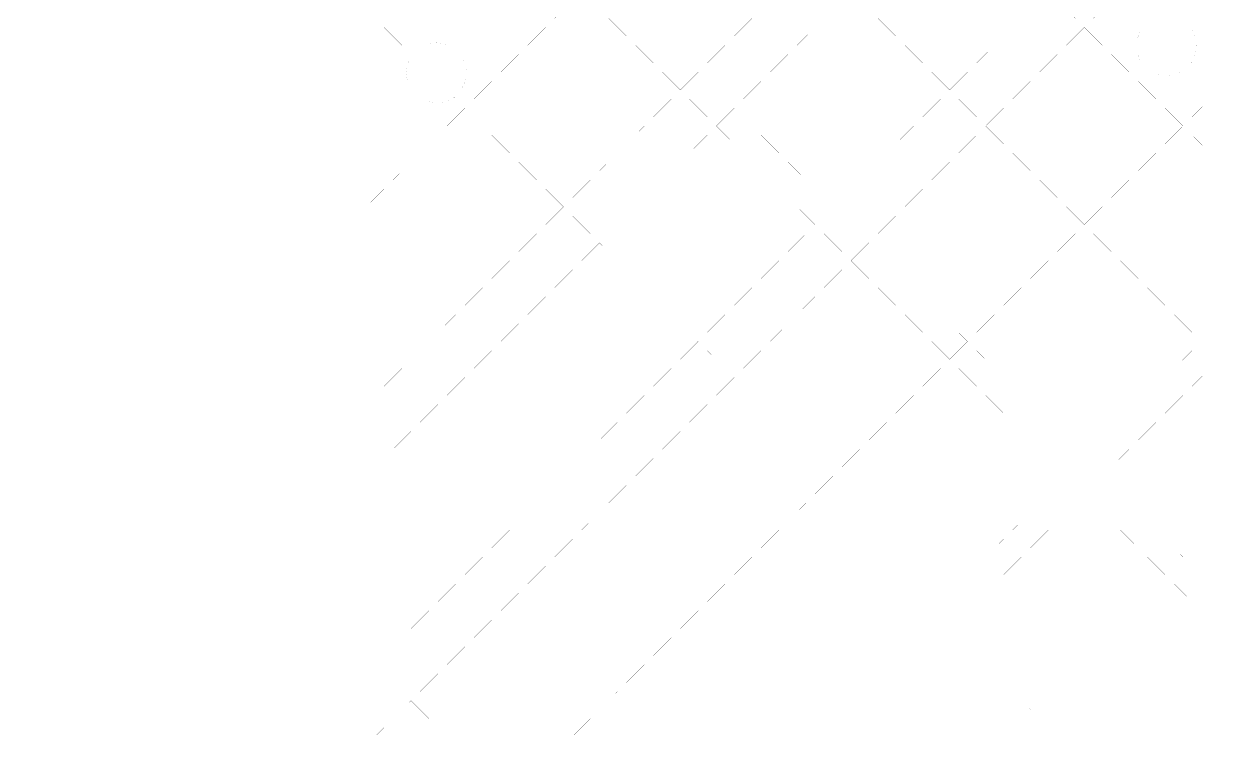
# Model space of a CAD drawing. Extents: x 726 to 4465, y 139 to 737.
# Drawn here: x 4082.4 to 4139.5, y 603.3 to 637.1 of the extents above; entities that cross this region are included whole.
import ezdxf

# ---------------------------------------------------------------- set-up
doc = ezdxf.new("R2010")
doc.units = 0
doc.layers.add('b_area', color=6, linetype='Continuous')
doc.layers.add('c_area', color=5, linetype='Continuous')

# ---------------------------------------------------------------- blocks, each defined once
blk = doc.blocks.new('PAD_R5')
at = {"layer": 'c_area', "const_width": 0.5}
blk.add_lwpolyline([(0.25, 0, 1), (-0.25, 0, 1)], format="xyb", close=True, dxfattribs=at)

msp = doc.modelspace()

# ---------------------------------------------------------------- linework, layer by layer
at = {"layer": 'b_area', "const_width": 0.0008}
for points in [[(4082.37, 603.304), (4082.37, 674.425), (4184.868, 674.425), (4184.868, 603.304), (4082.37, 603.304), (4082.37, 674.425), (4093.325, 674.425), (4093.325, 603.304)], [(4094.14, 603.304), (4094.14, 674.425), (4094.749, 674.425), (4094.749, 603.304)], [(4095.359, 603.304), (4095.359, 674.425), (4095.968, 674.425), (4095.968, 603.304)], [(4096.58, 603.304), (4096.58, 674.425), (4097.19, 674.425), (4097.19, 603.304)], [(4099.891, 637.329), (4100.74, 636.481), (4101.588, 637.329), (4100.74, 638.177)], [(4102.45, 637.329), (4103.297, 636.482), (4104.144, 637.329), (4103.297, 638.176)], [(4105.006, 637.329), (4105.854, 636.481), (4106.702, 637.329), (4105.854, 638.177)], [(4107.564, 637.329), (4108.412, 636.481), (4109.26, 637.329), (4108.412, 638.177)], [(4110.123, 637.329), (4110.97, 636.482), (4111.817, 637.329), (4110.97, 638.176)], [(4112.679, 637.329), (4113.527, 636.481), (4114.375, 637.329), (4113.527, 638.177)], [(4115.237, 637.329), (4116.085, 636.481), (4116.933, 637.329), (4116.085, 638.177)], [(4117.795, 637.329), (4118.642, 636.482), (4119.49, 637.329), (4118.642, 638.176)], [(4120.352, 637.329), (4121.2, 636.481), (4122.048, 637.329), (4121.2, 638.177)], [(4122.91, 637.329), (4123.757, 636.482), (4124.605, 637.33), (4123.758, 638.177)], [(4125.467, 637.33), (4126.315, 636.482), (4127.162, 637.329), (4126.314, 638.177)], [(4128.024, 637.329), (4128.873, 636.481), (4129.721, 637.329), (4128.873, 638.177)], [(4130.583, 637.329), (4131.43, 636.482), (4132.278, 637.33), (4131.431, 638.177)], [(4133.14, 637.33), (4133.988, 636.482), (4134.835, 637.329), (4133.987, 638.177)], [(4098.819, 635.843), (4099.46, 635.202), (4100.308, 636.05), (4099.46, 636.898), (4098.819, 636.257)], [(4103.728, 636.051), (4104.576, 635.203), (4105.423, 636.05), (4104.575, 636.898)], [(4106.285, 636.05), (4107.133, 635.202), (4107.981, 636.05), (4107.133, 636.898)], [(4108.843, 636.05), (4109.69, 635.203), (4110.539, 636.051), (4109.691, 636.898)], [(4111.401, 636.051), (4112.249, 635.203), (4113.096, 636.05), (4112.248, 636.898)], [(4113.958, 636.05), (4114.806, 635.202), (4115.654, 636.05), (4114.806, 636.898)], [(4116.516, 636.05), (4117.363, 635.203), (4118.211, 636.051), (4117.364, 636.898)], [(4119.073, 636.051), (4119.922, 635.203), (4120.769, 636.05), (4119.921, 636.898)], [(4121.631, 636.05), (4122.478, 635.203), (4123.326, 636.051), (4122.479, 636.898)], [(4124.188, 636.051), (4125.036, 635.203), (4125.884, 636.051), (4125.036, 636.899)], [(4126.746, 636.051), (4127.594, 635.203), (4128.442, 636.05), (4127.593, 636.898)], [(4129.304, 636.05), (4130.151, 635.203), (4130.999, 636.051), (4130.152, 636.898)], [(4131.861, 636.051), (4132.709, 635.203), (4133.557, 636.051), (4132.709, 636.899)], [(4105.007, 634.772), (4105.855, 633.924), (4106.702, 634.771), (4105.854, 635.619)], [(4107.564, 634.771), (4108.411, 633.924), (4109.259, 634.772), (4108.412, 635.619)], [(4110.122, 634.772), (4110.97, 633.924), (4111.818, 634.772), (4110.97, 635.62)], [(4112.68, 634.772), (4113.528, 633.924), (4114.375, 634.771), (4113.527, 635.619)], [(4115.237, 634.771), (4116.084, 633.924), (4116.932, 634.772), (4116.085, 635.619)], [(4117.794, 634.772), (4118.642, 633.924), (4119.491, 634.772), (4118.642, 635.62)], [(4120.353, 634.772), (4121.2, 633.925), (4122.047, 634.772), (4121.2, 635.619)], [(4122.909, 634.772), (4123.757, 633.924), (4124.605, 634.772), (4123.757, 635.62)], [(4125.467, 634.772), (4126.315, 633.924), (4127.163, 634.772), (4126.315, 635.62)], [(4128.025, 634.772), (4128.873, 633.925), (4129.72, 634.772), (4128.873, 635.619)], [(4130.582, 634.772), (4131.43, 633.924), (4132.278, 634.772), (4131.43, 635.62)], [(4133.14, 634.772), (4133.988, 633.924), (4134.836, 634.772), (4133.988, 635.62)], [(4098.819, 633.287), (4099.46, 632.646), (4100.307, 633.493), (4099.46, 634.34), (4098.819, 633.699)], [(4103.728, 633.493), (4104.576, 632.645), (4105.424, 633.493), (4104.576, 634.341)], [(4106.286, 633.493), (4107.133, 632.646), (4107.98, 633.493), (4107.133, 634.34)], [(4108.842, 633.493), (4109.69, 632.645), (4110.539, 633.493), (4109.69, 634.341)], [(4111.401, 633.493), (4112.249, 632.645), (4113.097, 633.493), (4112.249, 634.341)], [(4113.959, 633.493), (4114.806, 632.646), (4115.653, 633.493), (4114.806, 634.34)], [(4116.515, 633.493), (4117.363, 632.645), (4118.211, 633.493), (4117.363, 634.341)], [(4119.073, 633.493), (4119.921, 632.646), (4120.769, 633.494), (4119.922, 634.341)], [(4121.631, 633.494), (4122.479, 632.646), (4123.326, 633.493), (4122.478, 634.341)], [(4124.188, 633.493), (4125.036, 632.645), (4125.884, 633.493), (4125.036, 634.341)], [(4126.746, 633.493), (4127.593, 632.646), (4128.442, 633.494), (4127.594, 634.341)], [(4129.304, 633.494), (4130.152, 632.646), (4130.999, 633.493), (4130.151, 634.341)], [(4131.861, 633.493), (4132.709, 632.645), (4133.557, 633.493), (4132.709, 634.341)], [(4134.419, 633.493), (4135.266, 632.646), (4136.114, 633.494), (4135.267, 634.341)], [(4136.976, 633.494), (4137.825, 632.646), (4138.305, 633.126), (4138.305, 633.859), (4137.824, 634.341)], [(4099.891, 632.215), (4100.74, 631.366), (4101.587, 632.214), (4100.738, 633.062)], [(4102.449, 632.214), (4103.297, 631.365), (4104.145, 632.214), (4103.297, 633.062)], [(4105.007, 632.214), (4105.854, 631.366), (4106.702, 632.215), (4105.855, 633.062)], [(4107.564, 632.215), (4108.412, 631.366), (4109.259, 632.214), (4108.411, 633.062)], [(4110.122, 632.214), (4110.97, 631.365), (4111.818, 632.214), (4110.97, 633.062)], [(4112.68, 632.214), (4113.527, 631.366), (4114.375, 632.215), (4113.528, 633.062)], [(4115.237, 632.215), (4116.085, 631.366), (4116.932, 632.214), (4116.084, 633.062)], [(4117.794, 632.214), (4118.641, 631.366), (4119.49, 632.215), (4118.642, 633.062)], [(4120.352, 632.215), (4121.2, 631.366), (4122.048, 632.215), (4121.2, 633.063)], [(4122.91, 632.215), (4123.758, 631.366), (4124.605, 632.214), (4123.757, 633.062)], [(4125.467, 632.214), (4126.314, 631.366), (4127.162, 632.215), (4126.315, 633.062)], [(4128.024, 632.215), (4128.873, 631.366), (4129.721, 632.215), (4128.873, 633.063)], [(4130.583, 632.215), (4131.431, 631.366), (4132.278, 632.214), (4131.43, 633.062)], [(4133.14, 632.214), (4133.987, 631.366), (4134.835, 632.215), (4133.988, 633.062)], [(4135.697, 632.215), (4136.545, 631.366), (4137.393, 632.215), (4136.545, 633.063)], [(4098.819, 630.728), (4099.46, 630.087), (4100.308, 630.935), (4099.46, 631.784), (4098.819, 631.142)], [(4101.171, 630.935), (4102.019, 630.087), (4102.866, 630.934), (4102.018, 631.782)], [(4103.728, 630.934), (4104.575, 630.087), (4105.423, 630.935), (4104.576, 631.782)], [(4106.285, 630.935), (4107.133, 630.087), (4107.981, 630.935), (4107.133, 631.784)], [(4108.843, 630.935), (4109.691, 630.087), (4110.539, 630.934), (4109.69, 631.782)], [(4111.401, 630.934), (4112.248, 630.087), (4113.096, 630.935), (4112.249, 631.782)], [(4113.958, 630.935), (4114.806, 630.087), (4115.654, 630.935), (4114.806, 631.784)], [(4116.516, 630.935), (4117.363, 630.088), (4118.21, 630.935), (4117.363, 631.782)], [(4119.072, 630.935), (4119.921, 630.087), (4120.769, 630.935), (4119.921, 631.784)], [(4121.631, 630.935), (4122.479, 630.087), (4123.327, 630.935), (4122.479, 631.784)], [(4124.189, 630.935), (4125.036, 630.088), (4125.883, 630.935), (4125.036, 631.782)], [(4126.745, 630.935), (4127.593, 630.087), (4128.442, 630.935), (4127.593, 631.784)], [(4129.304, 630.935), (4130.152, 630.087), (4131, 630.935), (4130.152, 631.784)], [(4131.862, 630.935), (4132.709, 630.088), (4133.556, 630.935), (4132.709, 631.782)], [(4134.418, 630.935), (4135.266, 630.087), (4136.114, 630.935), (4135.266, 631.784)], [(4136.976, 630.935), (4137.825, 630.087), (4138.305, 630.568), (4138.305, 631.303), (4137.825, 631.784)], [(4099.891, 629.656), (4100.74, 628.808), (4101.588, 629.656), (4100.74, 630.504)], [(4102.45, 629.656), (4103.297, 628.809), (4104.144, 629.656), (4103.297, 630.503)], [(4105.006, 629.656), (4105.854, 628.808), (4106.702, 629.656), (4105.854, 630.504)], [(4107.564, 629.656), (4108.412, 628.808), (4109.26, 629.656), (4108.412, 630.504)], [(4110.123, 629.656), (4110.97, 628.809), (4111.817, 629.656), (4110.97, 630.503)], [(4112.679, 629.656), (4113.527, 628.808), (4114.375, 629.656), (4113.527, 630.504)], [(4115.237, 629.656), (4116.084, 628.809), (4116.932, 629.657), (4116.085, 630.504)], [(4117.794, 629.657), (4118.642, 628.809), (4119.49, 629.656), (4118.641, 630.504)], [(4120.352, 629.656), (4121.2, 628.808), (4122.048, 629.656), (4121.2, 630.504)], [(4122.91, 629.656), (4123.757, 628.809), (4124.605, 629.657), (4123.758, 630.504)], [(4125.467, 629.657), (4126.315, 628.809), (4127.162, 629.656), (4126.314, 630.504)], [(4128.024, 629.656), (4128.873, 628.808), (4129.721, 629.656), (4128.873, 630.504)], [(4130.583, 629.656), (4131.43, 628.809), (4132.278, 629.657), (4131.431, 630.504)], [(4133.14, 629.657), (4133.988, 628.809), (4134.835, 629.656), (4133.987, 630.504)], [(4135.697, 629.656), (4136.545, 628.808), (4137.393, 629.656), (4136.545, 630.504)], [(4098.819, 628.172), (4099.461, 627.53), (4100.308, 628.377), (4099.46, 629.225), (4098.819, 628.584)], [(4101.171, 628.377), (4102.018, 627.53), (4102.866, 628.378), (4102.019, 629.225)], [(4103.728, 628.378), (4104.576, 627.53), (4105.423, 628.377), (4104.575, 629.225)], [(4106.285, 628.377), (4107.133, 627.529), (4107.981, 628.377), (4107.133, 629.225)], [(4108.843, 628.377), (4109.69, 627.53), (4110.539, 628.378), (4109.691, 629.225)], [(4111.401, 628.378), (4112.249, 627.53), (4113.096, 628.377), (4112.248, 629.225)], [(4113.958, 628.377), (4114.805, 627.53), (4115.653, 628.378), (4114.806, 629.225)], [(4116.515, 628.378), (4117.363, 627.53), (4118.211, 628.378), (4117.363, 629.226)], [(4119.073, 628.378), (4119.922, 627.53), (4120.769, 628.377), (4119.921, 629.225)], [(4121.631, 628.377), (4122.478, 627.53), (4123.326, 628.378), (4122.479, 629.225)], [(4124.188, 628.378), (4125.036, 627.53), (4125.884, 628.378), (4125.036, 629.226)], [(4126.746, 628.378), (4127.594, 627.53), (4128.442, 628.377), (4127.593, 629.225)], [(4129.304, 628.377), (4130.151, 627.53), (4130.999, 628.378), (4130.152, 629.225)], [(4131.861, 628.378), (4132.709, 627.53), (4133.557, 628.378), (4132.709, 629.226)], [(4134.419, 628.378), (4135.267, 627.53), (4136.114, 628.377), (4135.266, 629.225)], [(4136.976, 628.377), (4137.824, 627.53), (4138.305, 628.012), (4138.305, 628.745), (4137.825, 629.225)], [(4099.892, 627.099), (4100.74, 626.252), (4101.587, 627.099), (4100.74, 627.946)], [(4102.449, 627.099), (4103.297, 626.251), (4104.145, 627.099), (4103.297, 627.947)], [(4105.007, 627.099), (4105.855, 626.251), (4106.702, 627.098), (4105.854, 627.946)], [(4107.564, 627.098), (4108.411, 626.251), (4109.259, 627.099), (4108.412, 627.946)], [(4110.122, 627.099), (4110.97, 626.251), (4111.818, 627.099), (4110.97, 627.947)], [(4112.68, 627.099), (4113.527, 626.252), (4114.374, 627.099), (4113.527, 627.946)], [(4115.236, 627.099), (4116.084, 626.251), (4116.932, 627.099), (4116.084, 627.947)], [(4117.794, 627.099), (4118.642, 626.251), (4119.491, 627.099), (4118.642, 627.947)], [(4120.353, 627.099), (4121.2, 626.252), (4122.047, 627.099), (4121.2, 627.946)], [(4122.909, 627.099), (4123.757, 626.251), (4124.605, 627.099), (4123.757, 627.947)], [(4125.467, 627.099), (4126.315, 626.251), (4127.163, 627.099), (4126.315, 627.947)], [(4128.025, 627.099), (4128.873, 626.252), (4129.72, 627.099), (4128.873, 627.946)], [(4130.582, 627.099), (4131.43, 626.251), (4132.278, 627.099), (4131.43, 627.947)], [(4133.14, 627.099), (4133.988, 626.251), (4134.836, 627.099), (4133.988, 627.947)], [(4135.698, 627.099), (4136.545, 626.252), (4137.392, 627.099), (4136.545, 627.946)], [(4098.819, 625.614), (4099.46, 624.973), (4100.308, 625.821), (4099.461, 626.668), (4098.819, 626.026)], [(4101.171, 625.821), (4102.019, 624.973), (4102.866, 625.82), (4102.018, 626.668)], [(4103.728, 625.82), (4104.576, 624.972), (4105.424, 625.82), (4104.576, 626.668)], [(4106.286, 625.82), (4107.133, 624.973), (4107.98, 625.82), (4107.133, 626.667)], [(4108.842, 625.82), (4109.69, 624.972), (4110.539, 625.82), (4109.69, 626.668)], [(4111.401, 625.82), (4112.248, 624.973), (4113.096, 625.821), (4112.249, 626.668)], [(4113.958, 625.821), (4114.806, 624.973), (4115.653, 625.82), (4114.805, 626.668)], [(4116.515, 625.82), (4117.363, 624.972), (4118.211, 625.82), (4117.363, 626.668)], [(4119.073, 625.82), (4119.921, 624.973), (4120.769, 625.821), (4119.922, 626.668)], [(4121.631, 625.821), (4122.479, 624.973), (4123.326, 625.82), (4122.478, 626.668)], [(4124.188, 625.82), (4125.036, 624.972), (4125.884, 625.82), (4125.036, 626.668)], [(4126.746, 625.82), (4127.593, 624.973), (4128.442, 625.821), (4127.594, 626.668)], [(4129.304, 625.821), (4130.152, 624.973), (4130.999, 625.82), (4130.151, 626.668)], [(4131.861, 625.82), (4132.709, 624.972), (4133.557, 625.82), (4132.709, 626.668)], [(4134.419, 625.82), (4135.266, 624.973), (4136.114, 625.821), (4135.267, 626.668)], [(4136.976, 625.821), (4137.825, 624.973), (4138.305, 625.453), (4138.305, 626.186), (4137.824, 626.668)], [(4099.891, 624.542), (4100.74, 623.694), (4101.588, 624.542), (4100.74, 625.39)], [(4102.45, 624.542), (4103.298, 623.694), (4104.145, 624.541), (4103.297, 625.389)], [(4105.007, 624.541), (4105.854, 623.694), (4106.702, 624.542), (4105.855, 625.389)], [(4107.564, 624.542), (4108.412, 623.694), (4109.259, 624.541), (4108.411, 625.389)], [(4110.122, 624.541), (4110.969, 623.694), (4111.817, 624.542), (4110.97, 625.389)], [(4112.679, 624.542), (4113.527, 623.694), (4114.375, 624.542), (4113.527, 625.39)], [(4115.237, 624.542), (4116.085, 623.694), (4116.932, 624.541), (4116.084, 625.389)], [(4117.794, 624.541), (4118.641, 623.694), (4119.49, 624.542), (4118.642, 625.389)], [(4120.352, 624.542), (4121.2, 623.694), (4122.048, 624.542), (4121.2, 625.39)], [(4122.91, 624.542), (4123.758, 623.694), (4124.605, 624.541), (4123.757, 625.389)], [(4125.467, 624.541), (4126.314, 623.694), (4127.162, 624.542), (4126.315, 625.389)], [(4128.024, 624.542), (4128.873, 623.694), (4129.721, 624.542), (4128.873, 625.39)], [(4130.583, 624.542), (4131.431, 623.694), (4132.278, 624.541), (4131.43, 625.389)], [(4133.14, 624.541), (4133.987, 623.694), (4134.835, 624.542), (4133.988, 625.389)], [(4135.697, 624.542), (4136.545, 623.694), (4137.393, 624.542), (4136.545, 625.39)], [(4098.819, 623.056), (4099.46, 622.414), (4100.308, 623.263), (4099.46, 624.111), (4098.819, 623.47)], [(4101.171, 623.263), (4102.019, 622.414), (4102.867, 623.263), (4102.019, 624.111)], [(4103.729, 623.263), (4104.576, 622.415), (4105.423, 623.263), (4104.576, 624.11)], [(4106.285, 623.263), (4107.133, 622.414), (4107.981, 623.263), (4107.133, 624.111)], [(4108.843, 623.263), (4109.69, 622.415), (4110.538, 623.263), (4109.69, 624.11)], [(4111.4, 623.263), (4112.248, 622.414), (4113.096, 623.263), (4112.248, 624.111)], [(4113.958, 623.263), (4114.806, 622.414), (4115.654, 623.263), (4114.806, 624.111)], [(4116.516, 623.263), (4117.363, 622.415), (4118.21, 623.263), (4117.363, 624.11)], [(4119.072, 623.263), (4119.921, 622.414), (4120.769, 623.263), (4119.921, 624.111)], [(4121.631, 623.263), (4122.479, 622.414), (4123.327, 623.263), (4122.479, 624.111)], [(4124.189, 623.263), (4125.036, 622.415), (4125.883, 623.263), (4125.036, 624.11)], [(4126.745, 623.263), (4127.593, 622.414), (4128.442, 623.263), (4127.593, 624.111)], [(4129.304, 623.263), (4130.152, 622.414), (4131, 623.263), (4130.152, 624.111)], [(4131.862, 623.263), (4132.709, 622.415), (4133.556, 623.263), (4132.709, 624.11)], [(4134.418, 623.263), (4135.266, 622.414), (4136.114, 623.263), (4135.266, 624.111)], [(4136.976, 623.263), (4137.825, 622.414), (4138.305, 622.895), (4138.305, 623.63), (4137.825, 624.111)], [(4099.891, 621.983), (4100.74, 621.135), (4101.588, 621.983), (4100.74, 622.832)], [(4102.45, 621.983), (4103.297, 621.136), (4104.145, 621.984), (4103.298, 622.832)], [(4105.007, 621.984), (4105.855, 621.136), (4106.702, 621.983), (4105.854, 622.832)], [(4107.564, 621.983), (4108.411, 621.136), (4109.259, 621.984), (4108.412, 622.832)], [(4110.122, 621.984), (4110.97, 621.136), (4111.817, 621.983), (4110.969, 622.832)], [(4112.679, 621.983), (4113.527, 621.135), (4114.375, 621.983), (4113.527, 622.832)], [(4115.237, 621.983), (4116.084, 621.136), (4116.932, 621.984), (4116.085, 622.832)], [(4117.794, 621.984), (4118.642, 621.136), (4119.49, 621.983), (4118.641, 622.832)], [(4120.352, 621.983), (4121.2, 621.135), (4122.048, 621.983), (4121.2, 622.832)], [(4122.91, 621.983), (4123.757, 621.136), (4124.605, 621.984), (4123.758, 622.832)], [(4125.467, 621.984), (4126.315, 621.136), (4127.162, 621.983), (4126.314, 622.832)], [(4128.024, 621.983), (4128.873, 621.135), (4129.721, 621.983), (4128.873, 622.832)], [(4130.583, 621.983), (4131.43, 621.136), (4132.278, 621.984), (4131.431, 622.832)], [(4133.14, 621.984), (4133.988, 621.136), (4134.835, 621.983), (4133.987, 622.832)], [(4135.697, 621.983), (4136.545, 621.135), (4137.393, 621.983), (4136.545, 622.832)], [(4098.819, 620.499), (4099.461, 619.857), (4100.308, 620.704), (4099.46, 621.552), (4098.819, 620.911)], [(4101.171, 620.704), (4102.018, 619.857), (4102.866, 620.705), (4102.019, 621.552)], [(4103.728, 620.705), (4104.576, 619.857), (4105.424, 620.705), (4104.576, 621.553)], [(4106.286, 620.705), (4107.133, 619.858), (4107.98, 620.705), (4107.133, 621.552)], [(4108.842, 620.705), (4109.69, 619.857), (4110.539, 620.705), (4109.69, 621.553)], [(4111.401, 620.705), (4112.249, 619.857), (4113.096, 620.704), (4112.248, 621.552)], [(4113.958, 620.704), (4114.805, 619.857), (4115.653, 620.705), (4114.806, 621.552)], [(4116.515, 620.705), (4117.363, 619.857), (4118.211, 620.705), (4117.363, 621.553)], [(4119.073, 620.705), (4119.922, 619.857), (4120.769, 620.704), (4119.921, 621.552)], [(4121.631, 620.704), (4122.478, 619.857), (4123.326, 620.705), (4122.479, 621.552)], [(4124.188, 620.705), (4125.036, 619.857), (4125.884, 620.705), (4125.036, 621.553)], [(4126.746, 620.705), (4127.594, 619.857), (4128.442, 620.704), (4127.593, 621.552)], [(4129.304, 620.704), (4130.151, 619.857), (4130.999, 620.705), (4130.152, 621.552)], [(4131.861, 620.705), (4132.709, 619.857), (4133.557, 620.705), (4132.709, 621.553)], [(4134.419, 620.705), (4135.267, 619.857), (4136.114, 620.704), (4135.266, 621.552)], [(4136.976, 620.704), (4137.824, 619.857), (4138.305, 620.339), (4138.305, 621.072), (4137.825, 621.552)], [(4099.892, 619.426), (4100.74, 618.579), (4101.587, 619.426), (4100.74, 620.273)], [(4102.449, 619.426), (4103.297, 618.578), (4104.145, 619.426), (4103.297, 620.274)], [(4105.007, 619.426), (4105.854, 618.579), (4106.702, 619.427), (4105.855, 620.274)], [(4107.564, 619.427), (4108.412, 618.579), (4109.259, 619.426), (4108.411, 620.274)], [(4110.122, 619.426), (4110.97, 618.578), (4111.818, 619.426), (4110.97, 620.274)], [(4112.68, 619.426), (4113.527, 618.579), (4114.374, 619.426), (4113.527, 620.273)], [(4115.236, 619.426), (4116.084, 618.578), (4116.932, 619.426), (4116.084, 620.274)], [(4117.794, 619.426), (4118.642, 618.578), (4119.491, 619.426), (4118.642, 620.274)], [(4120.353, 619.426), (4121.2, 618.579), (4122.047, 619.426), (4121.2, 620.273)], [(4122.909, 619.426), (4123.757, 618.578), (4124.605, 619.426), (4123.757, 620.274)], [(4125.467, 619.426), (4126.315, 618.578), (4127.163, 619.426), (4126.315, 620.274)], [(4128.025, 619.426), (4128.873, 618.579), (4129.72, 619.426), (4128.873, 620.273)], [(4130.582, 619.426), (4131.43, 618.578), (4132.278, 619.426), (4131.43, 620.274)], [(4133.14, 619.426), (4133.988, 618.578), (4134.836, 619.426), (4133.988, 620.274)], [(4135.698, 619.426), (4136.545, 618.579), (4137.392, 619.426), (4136.545, 620.273)], [(4098.819, 617.941), (4099.46, 617.3), (4100.308, 618.148), (4099.461, 618.995), (4098.819, 618.353)], [(4101.171, 618.148), (4102.019, 617.3), (4102.866, 618.147), (4102.018, 618.995)], [(4103.728, 618.147), (4104.575, 617.3), (4105.423, 618.148), (4104.576, 618.995)], [(4106.285, 618.148), (4107.133, 617.3), (4107.981, 618.148), (4107.133, 618.996)], [(4108.843, 618.148), (4109.691, 617.3), (4110.539, 618.147), (4109.69, 618.995)], [(4111.401, 618.147), (4112.248, 617.3), (4113.096, 618.148), (4112.249, 618.995)], [(4113.958, 618.148), (4114.806, 617.3), (4115.653, 618.147), (4114.805, 618.995)], [(4116.515, 618.147), (4117.363, 617.299), (4118.211, 618.147), (4117.363, 618.995)], [(4119.073, 618.147), (4119.921, 617.3), (4120.769, 618.148), (4119.922, 618.995)], [(4121.631, 618.148), (4122.479, 617.3), (4123.326, 618.147), (4122.478, 618.995)], [(4124.188, 618.147), (4125.036, 617.299), (4125.884, 618.147), (4125.036, 618.995)], [(4126.746, 618.147), (4127.593, 617.3), (4128.442, 618.148), (4127.594, 618.995)], [(4129.304, 618.148), (4130.152, 617.3), (4130.999, 618.147), (4130.151, 618.995)], [(4131.861, 618.147), (4132.709, 617.299), (4133.557, 618.147), (4132.709, 618.995)], [(4134.419, 618.147), (4135.266, 617.3), (4136.114, 618.148), (4135.267, 618.995)], [(4136.976, 618.148), (4137.825, 617.3), (4138.305, 617.78), (4138.305, 618.514), (4137.824, 618.995)], [(4099.891, 616.869), (4100.74, 616.021), (4101.588, 616.869), (4100.74, 617.717)], [(4102.45, 616.869), (4103.297, 616.022), (4104.144, 616.869), (4103.297, 617.716)], [(4105.006, 616.869), (4105.854, 616.021), (4106.702, 616.869), (4105.854, 617.717)], [(4107.564, 616.869), (4108.412, 616.021), (4109.26, 616.869), (4108.412, 617.717)], [(4110.123, 616.869), (4110.97, 616.022), (4111.817, 616.869), (4110.97, 617.716)], [(4112.679, 616.869), (4113.527, 616.021), (4114.375, 616.869), (4113.527, 617.717)], [(4115.237, 616.869), (4116.085, 616.021), (4116.932, 616.868), (4116.084, 617.716)], [(4117.794, 616.868), (4118.641, 616.021), (4119.49, 616.869), (4118.642, 617.716)], [(4120.352, 616.869), (4121.2, 616.021), (4122.048, 616.869), (4121.2, 617.717)], [(4122.91, 616.869), (4123.758, 616.021), (4124.605, 616.868), (4123.757, 617.716)], [(4125.467, 616.868), (4126.314, 616.021), (4127.162, 616.869), (4126.315, 617.716)], [(4128.024, 616.869), (4128.873, 616.021), (4129.721, 616.869), (4128.873, 617.717)], [(4130.583, 616.869), (4131.431, 616.021), (4132.278, 616.868), (4131.43, 617.716)], [(4133.14, 616.868), (4133.987, 616.021), (4134.835, 616.869), (4133.988, 617.716)], [(4135.697, 616.869), (4136.545, 616.021), (4137.393, 616.869), (4136.545, 617.717)], [(4098.819, 615.383), (4099.46, 614.742), (4100.308, 615.59), (4099.46, 616.438), (4098.819, 615.797)], [(4101.171, 615.59), (4102.018, 614.743), (4102.866, 615.591), (4102.019, 616.438)], [(4103.728, 615.591), (4104.576, 614.743), (4105.423, 615.59), (4104.575, 616.438)], [(4106.285, 615.59), (4107.133, 614.742), (4107.981, 615.59), (4107.133, 616.438)], [(4108.843, 615.59), (4109.69, 614.743), (4110.539, 615.591), (4109.691, 616.438)], [(4111.401, 615.591), (4112.249, 614.743), (4113.096, 615.59), (4112.248, 616.438)], [(4113.958, 615.59), (4114.806, 614.742), (4115.654, 615.59), (4114.806, 616.438)], [(4116.516, 615.59), (4117.363, 614.743), (4118.21, 615.59), (4117.363, 616.437)], [(4119.072, 615.59), (4119.921, 614.742), (4120.769, 615.59), (4119.921, 616.438)], [(4121.631, 615.59), (4122.479, 614.742), (4123.327, 615.59), (4122.479, 616.438)], [(4124.189, 615.59), (4125.036, 614.743), (4125.883, 615.59), (4125.036, 616.437)], [(4126.745, 615.59), (4127.593, 614.742), (4128.442, 615.59), (4127.593, 616.438)], [(4129.304, 615.59), (4130.152, 614.742), (4131, 615.59), (4130.152, 616.438)], [(4131.862, 615.59), (4132.709, 614.743), (4133.556, 615.59), (4132.709, 616.437)], [(4134.418, 615.59), (4135.266, 614.742), (4136.114, 615.59), (4135.266, 616.438)], [(4136.976, 615.59), (4137.824, 614.742), (4138.305, 615.222), (4138.305, 615.957), (4137.825, 616.438)], [(4099.891, 614.311), (4100.738, 613.464), (4101.587, 614.312), (4100.74, 615.159)], [(4102.449, 614.312), (4103.297, 613.464), (4104.145, 614.312), (4103.297, 615.16)], [(4105.007, 614.312), (4105.855, 613.464), (4106.702, 614.311), (4105.854, 615.159)], [(4107.564, 614.311), (4108.411, 613.464), (4109.259, 614.312), (4108.412, 615.159)], [(4110.122, 614.312), (4110.97, 613.464), (4111.818, 614.312), (4110.97, 615.16)], [(4112.68, 614.312), (4113.528, 613.464), (4114.375, 614.311), (4113.527, 615.159)], [(4115.237, 614.311), (4116.084, 613.464), (4116.932, 614.312), (4116.085, 615.159)], [(4117.794, 614.312), (4118.642, 613.464), (4119.49, 614.311), (4118.641, 615.159)], [(4120.352, 614.311), (4121.2, 613.462), (4122.048, 614.311), (4121.2, 615.159)], [(4122.91, 614.311), (4123.757, 613.464), (4124.605, 614.312), (4123.758, 615.159)], [(4125.467, 614.312), (4126.315, 613.464), (4127.162, 614.311), (4126.314, 615.159)], [(4128.024, 614.311), (4128.873, 613.462), (4129.721, 614.311), (4128.873, 615.159)], [(4130.583, 614.311), (4131.43, 613.464), (4132.278, 614.312), (4131.431, 615.159)], [(4133.14, 614.312), (4133.988, 613.464), (4134.835, 614.311), (4133.987, 615.159)], [(4135.697, 614.311), (4136.545, 613.463), (4137.393, 614.311), (4136.545, 615.159)], [(4098.819, 612.826), (4099.46, 612.185), (4100.307, 613.032), (4099.46, 613.88), (4098.819, 613.238)], [(4101.17, 613.032), (4102.018, 612.184), (4102.866, 613.032), (4102.018, 613.881)], [(4103.728, 613.032), (4104.576, 612.184), (4105.424, 613.032), (4104.576, 613.881)], [(4106.286, 613.032), (4107.133, 612.185), (4107.98, 613.032), (4107.133, 613.88)], [(4108.842, 613.032), (4109.69, 612.184), (4110.539, 613.032), (4109.69, 613.881)], [(4111.401, 613.032), (4112.249, 612.184), (4113.097, 613.032), (4112.249, 613.881)], [(4113.959, 613.032), (4114.806, 612.185), (4115.653, 613.032), (4114.806, 613.88)], [(4116.515, 613.032), (4117.363, 612.184), (4118.211, 613.032), (4117.363, 613.881)], [(4119.073, 613.032), (4119.922, 612.184), (4120.769, 613.031), (4119.921, 613.88)], [(4121.631, 613.031), (4122.478, 612.184), (4123.326, 613.032), (4122.479, 613.88)], [(4124.188, 613.032), (4125.036, 612.184), (4125.884, 613.032), (4125.036, 613.881)], [(4126.746, 613.032), (4127.594, 612.184), (4128.442, 613.031), (4127.593, 613.88)], [(4129.304, 613.031), (4130.151, 612.184), (4130.999, 613.032), (4130.152, 613.88)], [(4131.861, 613.032), (4132.709, 612.184), (4133.557, 613.032), (4132.709, 613.881)], [(4134.419, 613.032), (4135.267, 612.185), (4136.114, 613.032), (4135.266, 613.88)], [(4136.976, 613.032), (4137.824, 612.184), (4138.305, 612.666), (4138.305, 613.399), (4137.824, 613.88)], [(4099.891, 611.754), (4100.74, 610.906), (4101.587, 611.753), (4100.738, 612.601)], [(4102.449, 611.753), (4103.297, 610.905), (4104.145, 611.753), (4103.297, 612.601)], [(4105.007, 611.753), (4105.854, 610.906), (4106.702, 611.754), (4105.855, 612.601)], [(4107.564, 611.754), (4108.412, 610.906), (4109.259, 611.753), (4108.411, 612.601)], [(4110.122, 611.753), (4110.97, 610.905), (4111.818, 611.753), (4110.97, 612.601)], [(4112.68, 611.753), (4113.527, 610.906), (4114.375, 611.754), (4113.528, 612.601)], [(4115.237, 611.754), (4116.085, 610.906), (4116.932, 611.753), (4116.084, 612.601)], [(4117.794, 611.753), (4118.642, 610.905), (4119.491, 611.753), (4118.642, 612.601)], [(4120.353, 611.753), (4121.2, 610.906), (4122.047, 611.753), (4121.2, 612.6)], [(4122.909, 611.753), (4123.757, 610.905), (4124.605, 611.753), (4123.757, 612.601)], [(4125.467, 611.753), (4126.315, 610.905), (4127.163, 611.753), (4126.315, 612.601)], [(4128.025, 611.753), (4128.873, 610.906), (4129.72, 611.753), (4128.873, 612.6)], [(4130.582, 611.753), (4131.43, 610.905), (4132.278, 611.753), (4131.43, 612.601)], [(4133.14, 611.753), (4133.988, 610.905), (4134.836, 611.753), (4133.988, 612.601)], [(4135.698, 611.753), (4136.545, 610.906), (4137.392, 611.753), (4136.545, 612.601)], [(4098.819, 610.268), (4099.46, 609.627), (4100.308, 610.475), (4099.46, 611.323), (4098.819, 610.682)], [(4101.171, 610.475), (4102.019, 609.627), (4102.866, 610.474), (4102.018, 611.322)], [(4103.728, 610.474), (4104.575, 609.627), (4105.423, 610.475), (4104.576, 611.322)], [(4106.285, 610.475), (4107.133, 609.627), (4107.981, 610.475), (4107.133, 611.323)], [(4108.843, 610.475), (4109.691, 609.627), (4110.539, 610.474), (4109.69, 611.322)], [(4111.401, 610.474), (4112.248, 609.627), (4113.096, 610.475), (4112.249, 611.322)], [(4113.958, 610.475), (4114.806, 609.627), (4115.654, 610.475), (4114.806, 611.323)], [(4116.516, 610.475), (4117.364, 609.627), (4118.211, 610.474), (4117.363, 611.322)], [(4119.073, 610.474), (4119.921, 609.627), (4120.769, 610.475), (4119.922, 611.322)], [(4121.631, 610.475), (4122.479, 609.627), (4123.326, 610.474), (4122.478, 611.322)], [(4124.188, 610.474), (4125.036, 609.626), (4125.884, 610.474), (4125.036, 611.322)], [(4126.746, 610.474), (4127.593, 609.627), (4128.441, 610.475), (4127.594, 611.322)], [(4129.304, 610.475), (4130.152, 609.627), (4130.999, 610.474), (4130.151, 611.322)], [(4131.861, 610.474), (4132.709, 609.626), (4133.557, 610.474), (4132.709, 611.322)], [(4134.419, 610.474), (4135.266, 609.627), (4136.114, 610.475), (4135.267, 611.322)], [(4136.976, 610.475), (4137.825, 609.627), (4138.305, 610.108), (4138.305, 610.841), (4137.824, 611.322)], [(4099.891, 609.196), (4100.74, 608.348), (4101.588, 609.196), (4100.74, 610.044)], [(4102.45, 609.196), (4103.297, 608.349), (4104.144, 609.196), (4103.297, 610.043)], [(4105.006, 609.196), (4105.854, 608.348), (4106.702, 609.196), (4105.854, 610.044)], [(4107.564, 609.196), (4108.412, 608.348), (4109.26, 609.196), (4108.412, 610.044)], [(4110.123, 609.196), (4110.97, 608.349), (4111.817, 609.196), (4110.97, 610.043)], [(4112.679, 609.196), (4113.527, 608.348), (4114.375, 609.196), (4113.527, 610.044)], [(4115.237, 609.196), (4116.085, 608.348), (4116.933, 609.196), (4116.085, 610.044)], [(4117.795, 609.196), (4118.642, 608.349), (4119.49, 609.196), (4118.642, 610.043)], [(4120.352, 609.196), (4121.2, 608.348), (4122.048, 609.196), (4121.2, 610.044)], [(4122.91, 609.196), (4123.758, 608.348), (4124.605, 609.195), (4123.757, 610.043)], [(4125.467, 609.195), (4126.314, 608.348), (4127.162, 609.196), (4126.315, 610.043)], [(4128.024, 609.196), (4128.873, 608.348), (4129.721, 609.196), (4128.873, 610.044)], [(4130.583, 609.196), (4131.431, 608.348), (4132.278, 609.195), (4131.43, 610.043)], [(4133.14, 609.195), (4133.987, 608.348), (4134.835, 609.196), (4133.988, 610.043)], [(4135.697, 609.196), (4136.545, 608.348), (4137.393, 609.196), (4136.545, 610.044)], [(4098.819, 607.712), (4099.461, 607.07), (4100.308, 607.917), (4099.46, 608.765), (4098.819, 608.124)], [(4101.171, 607.917), (4102.018, 607.07), (4102.866, 607.918), (4102.019, 608.765)], [(4103.728, 607.918), (4104.576, 607.07), (4105.423, 607.917), (4104.575, 608.765)], [(4106.285, 607.917), (4107.133, 607.069), (4107.981, 607.917), (4107.133, 608.765)], [(4108.843, 607.917), (4109.69, 607.07), (4110.539, 607.918), (4109.691, 608.765)], [(4111.401, 607.918), (4112.249, 607.07), (4113.096, 607.917), (4112.248, 608.765)], [(4113.958, 607.917), (4114.806, 607.069), (4115.654, 607.917), (4114.806, 608.765)], [(4116.516, 607.917), (4117.363, 607.07), (4118.211, 607.918), (4117.364, 608.765)], [(4119.073, 607.918), (4119.922, 607.07), (4120.769, 607.917), (4119.921, 608.765)], [(4121.631, 607.917), (4122.479, 607.069), (4123.327, 607.917), (4122.479, 608.765)], [(4124.189, 607.917), (4125.036, 607.07), (4125.883, 607.917), (4125.036, 608.764)], [(4126.745, 607.917), (4127.593, 607.069), (4128.442, 607.917), (4127.593, 608.765)], [(4129.304, 607.917), (4130.151, 607.069), (4131, 607.917), (4130.152, 608.765)], [(4131.862, 607.917), (4132.709, 607.07), (4133.556, 607.917), (4132.709, 608.764)], [(4134.418, 607.917), (4135.266, 607.069), (4136.114, 607.917), (4135.266, 608.765)], [(4136.976, 607.917), (4137.824, 607.069), (4138.305, 607.549), (4138.305, 608.284), (4137.825, 608.765)], [(4099.892, 606.639), (4100.74, 605.792), (4101.587, 606.639), (4100.74, 607.486)], [(4102.449, 606.639), (4103.297, 605.791), (4104.145, 606.639), (4103.297, 607.487)], [(4105.007, 606.639), (4105.855, 605.791), (4106.702, 606.638), (4105.854, 607.486)], [(4107.564, 606.638), (4108.411, 605.791), (4109.259, 606.639), (4108.412, 607.486)], [(4110.122, 606.639), (4110.97, 605.791), (4111.818, 606.639), (4110.97, 607.487)], [(4112.68, 606.639), (4113.528, 605.791), (4114.375, 606.638), (4113.527, 607.486)], [(4115.237, 606.638), (4116.084, 605.791), (4116.932, 606.639), (4116.085, 607.486)], [(4117.794, 606.639), (4118.642, 605.791), (4119.491, 606.639), (4118.642, 607.487)], [(4120.353, 606.639), (4121.201, 605.791), (4122.048, 606.638), (4121.2, 607.486)], [(4122.91, 606.638), (4123.757, 605.791), (4124.605, 606.639), (4123.758, 607.486)], [(4125.467, 606.639), (4126.315, 605.791), (4127.162, 606.638), (4126.314, 607.486)], [(4128.024, 606.638), (4128.872, 605.79), (4129.72, 606.638), (4128.873, 607.486)], [(4130.582, 606.638), (4131.43, 605.791), (4132.278, 606.639), (4131.431, 607.486)], [(4133.14, 606.639), (4133.988, 605.791), (4134.835, 606.638), (4133.987, 607.486)], [(4135.697, 606.638), (4136.545, 605.79), (4137.393, 606.638), (4136.545, 607.486)], [(4098.819, 605.154), (4099.46, 604.513), (4100.308, 605.361), (4099.461, 606.208), (4098.819, 605.566)], [(4101.171, 605.361), (4102.019, 604.513), (4102.866, 605.36), (4102.018, 606.208)], [(4103.728, 605.36), (4104.576, 604.512), (4105.424, 605.36), (4104.576, 606.208)], [(4106.286, 605.36), (4107.133, 604.513), (4107.98, 605.36), (4107.133, 606.207)], [(4108.842, 605.36), (4109.69, 604.512), (4110.539, 605.36), (4109.69, 606.208)], [(4111.401, 605.36), (4112.249, 604.512), (4113.097, 605.36), (4112.249, 606.208)], [(4113.959, 605.36), (4114.806, 604.513), (4115.653, 605.36), (4114.806, 606.207)], [(4116.515, 605.36), (4117.363, 604.512), (4118.211, 605.36), (4117.363, 606.208)], [(4119.073, 605.36), (4119.922, 604.512), (4120.77, 605.36), (4119.922, 606.208)], [(4121.632, 605.36), (4122.479, 604.513), (4123.326, 605.36), (4122.479, 606.207)], [(4124.188, 605.36), (4125.036, 604.512), (4125.884, 605.36), (4125.036, 606.208)], [(4126.746, 605.36), (4127.594, 604.512), (4128.441, 605.359), (4127.593, 606.207)], [(4129.303, 605.359), (4130.151, 604.512), (4130.999, 605.36), (4130.151, 606.207)], [(4131.861, 605.36), (4132.709, 604.512), (4133.557, 605.36), (4132.709, 606.208)], [(4134.419, 605.36), (4135.267, 604.512), (4136.114, 605.359), (4135.266, 606.207)], [(4136.976, 605.359), (4137.823, 604.512), (4138.305, 604.993), (4138.305, 605.726), (4137.824, 606.207)]]:
    msp.add_lwpolyline(points, close=True, dxfattribs=at)
for points in [[(4098.006, 603.304), (4098.006, 674.425), (4098.819, 674.425), (4098.819, 674.207), (4099.46, 673.566), (4100.308, 674.414), (4100.298, 674.425)], [(4136.987, 674.425), (4136.976, 674.414), (4137.825, 673.566), (4138.305, 674.047), (4138.305, 674.425), (4139.118, 674.425), (4139.118, 603.304), (4138.169, 603.304), (4137.823, 603.649), (4137.478, 603.304), (4136.616, 603.304)], [(4100.81, 603.304), (4101.588, 604.082), (4100.74, 604.93), (4099.891, 604.082), (4100.669, 603.304)], [(4103.368, 603.304), (4104.145, 604.08), (4103.297, 604.929), (4102.45, 604.082), (4103.227, 603.304)], [(4105.924, 603.304), (4106.702, 604.082), (4105.855, 604.929), (4105.007, 604.08), (4105.784, 603.304)], [(4108.483, 603.304), (4109.259, 604.08), (4108.411, 604.929), (4107.564, 604.082), (4108.342, 603.304)], [(4111.041, 603.304), (4111.818, 604.08), (4110.97, 604.929), (4110.122, 604.08), (4110.898, 603.304)], [(4113.597, 603.304), (4114.375, 604.082), (4113.528, 604.929), (4112.68, 604.08), (4113.457, 603.304)], [(4116.156, 603.304), (4116.932, 604.081), (4116.084, 604.929), (4115.237, 604.082), (4116.015, 603.304)], [(4118.714, 603.304), (4119.491, 604.08), (4118.642, 604.929), (4117.794, 604.081), (4118.571, 603.304)], [(4121.27, 603.304), (4122.048, 604.082), (4121.201, 604.929), (4120.353, 604.08), (4121.129, 603.304)], [(4123.828, 603.304), (4124.605, 604.08), (4123.757, 604.929), (4122.91, 604.082), (4123.688, 603.304)], [(4126.386, 603.304), (4127.163, 604.081), (4126.315, 604.929), (4125.467, 604.08), (4126.244, 603.304)], [(4128.943, 603.304), (4129.72, 604.08), (4128.872, 604.928), (4128.025, 604.081), (4128.802, 603.304)], [(4131.501, 603.304), (4132.278, 604.08), (4131.43, 604.929), (4130.582, 604.08), (4131.358, 603.304)], [(4134.059, 603.304), (4134.836, 604.081), (4133.988, 604.929), (4133.14, 604.08), (4133.917, 603.304)], [(4136.616, 603.304), (4137.392, 604.08), (4136.545, 604.928), (4135.698, 604.081), (4136.475, 603.304)], [(4100.669, 603.304), (4099.807, 603.304), (4099.46, 603.65), (4099.114, 603.304), (4098.006, 603.304)], [(4103.227, 603.304), (4102.365, 603.304), (4102.019, 603.65), (4101.672, 603.304), (4100.81, 603.304)], [(4105.784, 603.304), (4104.922, 603.304), (4104.576, 603.649), (4104.23, 603.304), (4103.368, 603.304)], [(4108.342, 603.304), (4107.48, 603.304), (4107.133, 603.65), (4106.786, 603.304), (4105.924, 603.304)], [(4110.898, 603.304), (4110.036, 603.304), (4109.69, 603.649), (4109.345, 603.304), (4108.483, 603.304)], [(4113.457, 603.304), (4112.594, 603.304), (4112.249, 603.649), (4111.903, 603.304), (4111.041, 603.304)], [(4116.015, 603.304), (4115.153, 603.304), (4114.806, 603.65), (4114.459, 603.304), (4113.597, 603.304)], [(4118.571, 603.304), (4117.709, 603.304), (4117.363, 603.649), (4117.018, 603.304), (4116.156, 603.304)], [(4121.129, 603.304), (4120.267, 603.304), (4119.922, 603.649), (4119.576, 603.304), (4118.714, 603.304)], [(4123.688, 603.304), (4122.826, 603.304), (4122.479, 603.65), (4122.132, 603.304), (4121.27, 603.304)], [(4126.244, 603.304), (4125.382, 603.304), (4125.036, 603.649), (4124.69, 603.304), (4123.828, 603.304)], [(4128.802, 603.304), (4127.94, 603.304), (4127.594, 603.65), (4127.248, 603.304), (4126.386, 603.304)], [(4131.358, 603.304), (4130.496, 603.304), (4130.151, 603.649), (4129.805, 603.304), (4128.943, 603.304)], [(4133.917, 603.304), (4133.055, 603.304), (4132.709, 603.649), (4132.363, 603.304), (4131.501, 603.304)], [(4136.475, 603.304), (4135.613, 603.304), (4135.267, 603.65), (4134.921, 603.304), (4134.059, 603.304)]]:
    msp.add_lwpolyline(points, dxfattribs=at)
for points in [[(4101.171, 636.05), (4101.243, 635.978, -0.13008), (4101.947, 636.164, -0.148601), (4102.738, 635.923), (4102.866, 636.051), (4102.019, 636.898)], [(4134.419, 636.051), (4135.267, 635.203), (4135.381, 635.317, -0.131948), (4135.19, 636.03, -0.137253), (4135.397, 636.768), (4135.266, 636.898)], [(4137.775, 636.849, -0.154643), (4138.035, 636.03, -0.149393), (4137.792, 635.235), (4137.824, 635.203), (4138.305, 635.684), (4138.305, 636.417), (4137.825, 636.898)], [(4099.891, 634.771), (4100.738, 633.924), (4100.765, 633.95, -0.148602), (4100.524, 634.741, -0.156485), (4100.79, 635.569), (4100.74, 635.619)], [(4103.16, 635.483, -0.138047), (4103.369, 634.741, -0.13008), (4103.183, 634.038), (4103.297, 633.924), (4104.145, 634.772), (4103.297, 635.62)], [(4135.698, 634.772), (4136.545, 633.925), (4137.392, 634.772), (4137.351, 634.814, -0.137253), (4136.612, 634.607, -0.154645), (4135.793, 634.867)], [(4101.17, 633.493), (4102.018, 632.645), (4102.866, 633.493), (4102.774, 633.584, -0.156484), (4101.947, 633.319, -0.138047), (4101.205, 633.528)]]:
    msp.add_lwpolyline(points, format="xyb", close=True, dxfattribs=at)

# ---------------------------------------------------------------- block references
at = {"layer": 'b_area', "xscale": 0.0008, "yscale": 0.0008, "zscale": 0.8}
for p in [(4098.006, 603.304), (4098.006, 603.304), (4100.669, 603.304), (4100.669, 603.304), (4100.81, 603.304), (4100.81, 603.304), (4103.227, 603.304), (4103.227, 603.304), (4103.368, 603.304), (4103.368, 603.304), (4105.784, 603.304), (4105.784, 603.304), (4105.924, 603.304), (4105.924, 603.304), (4108.342, 603.304), (4108.342, 603.304), (4108.483, 603.304), (4108.483, 603.304), (4110.898, 603.304), (4110.898, 603.304), (4111.041, 603.304), (4111.041, 603.304), (4113.457, 603.304), (4113.457, 603.304), (4113.597, 603.304), (4113.597, 603.304), (4116.015, 603.304), (4116.015, 603.304), (4116.156, 603.304), (4116.156, 603.304), (4118.571, 603.304), (4118.571, 603.304), (4118.714, 603.304), (4118.714, 603.304), (4121.129, 603.304), (4121.129, 603.304), (4121.27, 603.304), (4121.27, 603.304), (4123.688, 603.304), (4123.688, 603.304), (4123.828, 603.304), (4123.828, 603.304), (4126.244, 603.304), (4126.244, 603.304), (4126.386, 603.304), (4126.386, 603.304), (4128.802, 603.304), (4128.802, 603.304), (4128.943, 603.304), (4128.943, 603.304), (4131.358, 603.304), (4131.358, 603.304), (4131.501, 603.304), (4131.501, 603.304), (4133.917, 603.304), (4133.917, 603.304), (4134.059, 603.304), (4134.059, 603.304), (4136.475, 603.304), (4136.475, 603.304), (4136.616, 603.304), (4136.616, 603.304)]:
    msp.add_blockref('PAD_R5', p, dxfattribs=at)

doc.saveas('drawing.dxf')
